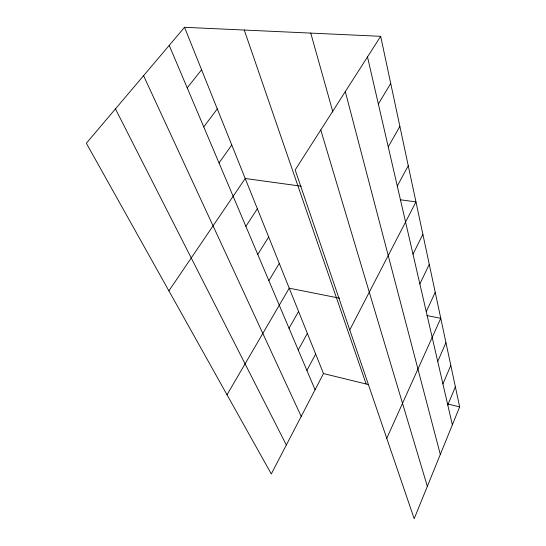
<?xml version="1.0" encoding="UTF-8"?>
<svg xmlns="http://www.w3.org/2000/svg" width="546" height="546" viewBox="0 0 546 546"><rect width="100%" height="100%" fill="white"/><g stroke="black" fill="none" stroke-linecap="round" stroke-linejoin="round"><path stroke-width="0.82" d="M380.678 36.316L459.65 406.9L414.182 518.7L295.168 169.949L380.678 36.316L184.541 27.3L86.35 143.25L271.294 473.948L323.491 373.56L184.541 27.3M447.781 405.023L455.364 386.8M442.922 383.934L450.812 365.424M437.735 361.438L445.952 342.642M386.759 438.342L440.772 318.318L426.931 315.568M426.249 311.63L435.223 292.281M419.867 283.961L429.272 264.353M412.994 254.17L422.863 234.309M349.761 329.921L415.963 201.904L400.252 199.754M306.9 370.441L315.656 354.033M397.283 186.036L408.258 165.745M298.239 349.993L307.364 333.367M289.046 328.296L298.566 311.452M388.247 146.854L399.87 126.399M227.02 394.778L289.23 288.179L339.646 298.205M378.358 103.993L390.718 83.436M268.871 280.658L279.286 263.404M257.76 254.429L268.687 236.984M245.877 226.378L257.357 208.749M168.898 290.854L245.222 178.508L301.221 186.186M219.014 162.94L231.784 145.018M203.754 126.911L217.281 108.879M187.21 87.858L201.583 69.772M323.491 373.56L368.591 384.602M447.263 403.869L459.65 406.9M115.445 108.893L286.336 445.01M143.571 75.682L301.208 416.407M169.226 45.393L315.076 389.748M244.267 30.044L366.141 384.002M320.768 129.934L427.341 486.336M310.749 33.101L332.896 112.032M345.304 91.598L440.308 454.456M367.499 56.907L452.354 424.836"/></g></svg>
